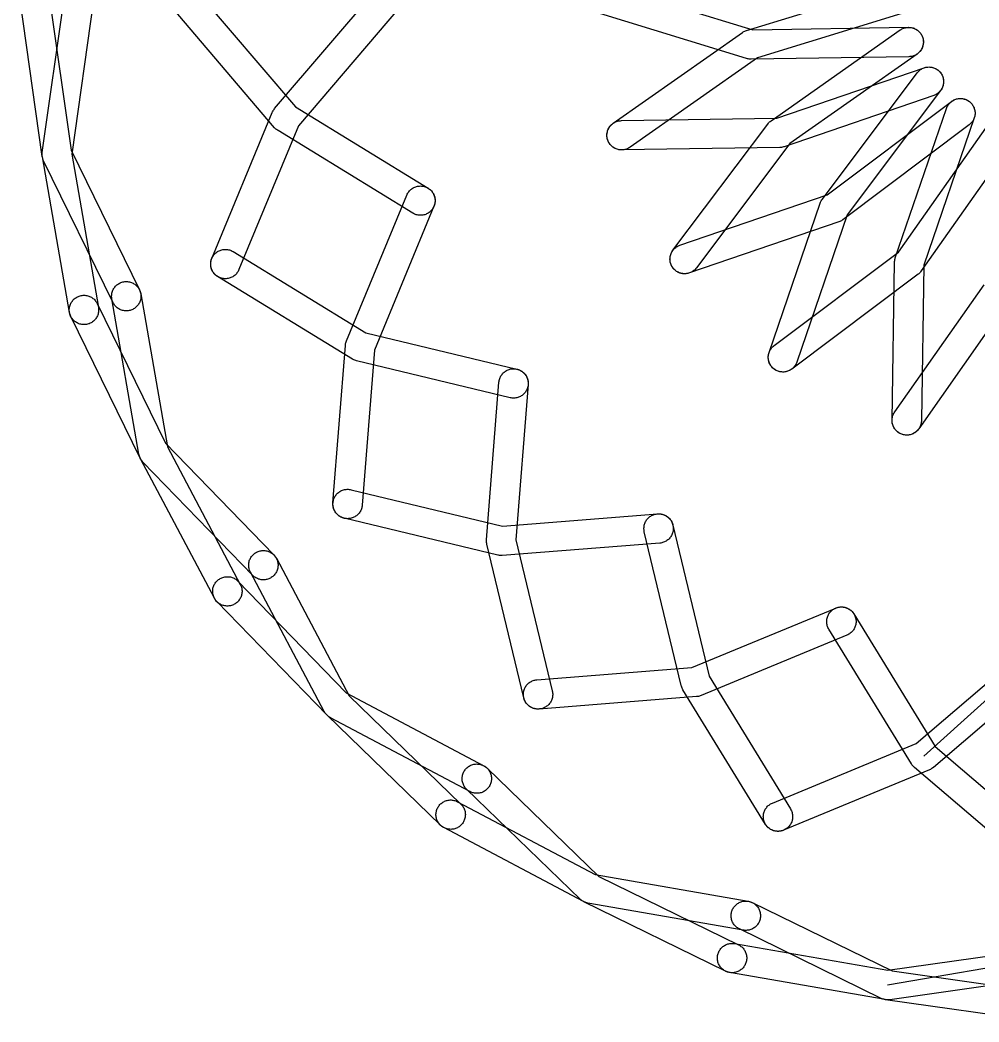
# Model space of a CAD drawing. Header units: millimetres. Extents: x -349 to 349, y -870 to 349.
# Drawn here: x -348.8 to -22.2, y -348.8 to -7.5 of the extents above; entities that cross this region are included whole.
import ezdxf

# ---------------------------------------------------------------- set-up
doc = ezdxf.new("R2010")
doc.units = ezdxf.units.MM
for name, color, linetype in [('CABLE_EXPANSION_50', 3, 'Continuous'), ('CABLE_EXPANSION_90', 3, 'Continuous'), ('RING_10', 1, 'Continuous'), ('RING_50', 2, 'Continuous'), ('RING_90', 3, 'Continuous')]:
    doc.layers.add(name, color=color, linetype=linetype)

msp = doc.modelspace()

# ---------------------------------------------------------------- linework, layer by layer
at = {"layer": 'CABLE_EXPANSION_50'}
msp.add_lwpolyline([(-1.01, -222.24), (-40.91, -258.29)], dxfattribs=at)
at = {"layer": 'CABLE_EXPANSION_90'}
msp.add_lwpolyline([(-0.25, -327.23), (-53.26, -336.29)], dxfattribs=at)
at = {"layer": 'RING_10'}
for points in [[(-149.83, 4.78), (-99.17, -10.81), (-46.16, -9.97), (-45.84, -9.98), (-45.51, -10.01), (-45.19, -10.06), (-44.87, -10.12), (-44.55, -10.22), (-44.25, -10.33), (-43.95, -10.46), (-43.65, -10.61), (-43.37, -10.77), (-43.11, -10.96), (-42.85, -11.16), (-42.61, -11.38), (-42.38, -11.62), (-42.17, -11.87), (-41.97, -12.13), (-41.8, -12.41), (-41.64, -12.69), (-41.5, -12.99), (-41.38, -13.29), (-41.28, -13.6), (-41.2, -13.92), (-41.14, -14.24), (-41.1, -14.57), (-41.09, -14.9), (-41.09, -15.22), (-41.12, -15.55), (-41.17, -15.87), (-41.24, -16.19), (-41.33, -16.51), (-41.44, -16.81), (-41.57, -17.12), (-41.72, -17.41), (-41.89, -17.69), (-42.07, -17.96), (-42.28, -18.21), (-42.5, -18.45), (-42.73, -18.68), (-42.98, -18.89), (-43.24, -19.09), (-43.52, -19.26), (-43.8, -19.42), (-44.1, -19.56), (-44.4, -19.68), (-44.72, -19.78), (-45.03, -19.86), (-45.36, -19.92), (-45.68, -19.96), (-46.01, -19.97), (-99.8, -20.82), (-99.8, -20.82), (-100.12, -20.81), (-100.43, -20.79), (-100.74, -20.74), (-101.05, -20.68), (-101.35, -20.6), (-152.77, -4.78)], [(-46.99, -4.78), (-97.65, -20.37), (-141.02, -50.85), (-141.29, -51.02), (-141.58, -51.19), (-141.87, -51.33), (-142.18, -51.45), (-142.49, -51.55), (-142.81, -51.63), (-143.13, -51.7), (-143.45, -51.73), (-143.78, -51.75), (-144.11, -51.75), (-144.43, -51.73), (-144.76, -51.68), (-145.08, -51.61), (-145.39, -51.53), (-145.7, -51.42), (-146, -51.29), (-146.29, -51.14), (-146.58, -50.98), (-146.85, -50.79), (-147.1, -50.59), (-147.35, -50.37), (-147.58, -50.14), (-147.79, -49.89), (-147.99, -49.63), (-148.17, -49.36), (-148.33, -49.07), (-148.47, -48.78), (-148.59, -48.47), (-148.69, -48.16), (-148.78, -47.85), (-148.84, -47.52), (-148.88, -47.2), (-148.89, -46.87), (-148.89, -46.55), (-148.87, -46.22), (-148.82, -45.9), (-148.75, -45.57), (-148.67, -45.26), (-148.56, -44.95), (-148.43, -44.65), (-148.28, -44.36), (-148.12, -44.08), (-147.93, -43.81), (-147.73, -43.55), (-147.51, -43.3), (-147.28, -43.07), (-147.03, -42.86), (-146.77, -42.66), (-102.75, -11.73), (-102.75, -11.73), (-102.49, -11.56), (-102.22, -11.4), (-101.94, -11.26), (-101.65, -11.14), (-101.35, -11.04), (-49.93, 4.78)], [(-10.88, -48.96), (-41.82, -92.98), (-41.82, -92.98), (-42.01, -93.23), (-42.21, -93.47), (-42.43, -93.69), (-42.66, -93.9), (-42.91, -94.1), (-85.93, -126.4), (-86.2, -126.59), (-86.48, -126.76), (-86.77, -126.91), (-87.07, -127.04), (-87.38, -127.16), (-87.69, -127.25), (-88.01, -127.32), (-88.33, -127.37), (-88.66, -127.4), (-88.98, -127.4), (-89.31, -127.39), (-89.64, -127.36), (-89.96, -127.3), (-90.28, -127.22), (-90.59, -127.12), (-90.89, -127), (-91.19, -126.87), (-91.48, -126.71), (-91.75, -126.53), (-92.02, -126.34), (-92.27, -126.13), (-92.5, -125.9), (-92.73, -125.66), (-92.93, -125.41), (-93.12, -125.14), (-93.29, -124.86), (-93.44, -124.57), (-93.57, -124.27), (-93.68, -123.96), (-93.78, -123.65), (-93.85, -123.33), (-93.9, -123.01), (-93.93, -122.68), (-93.93, -122.35), (-93.92, -122.03), (-93.88, -121.7), (-93.83, -121.38), (-93.75, -121.06), (-93.65, -120.75), (-93.53, -120.44), (-93.39, -120.15), (-93.24, -119.86), (-93.06, -119.58), (-92.87, -119.32), (-92.66, -119.07), (-92.43, -118.83), (-92.19, -118.61), (-91.93, -118.41), (-49.54, -86.58), (-19.07, -43.21)], [(-11.73, -102.75), (-42.66, -146.77), (-42.86, -147.03), (-43.07, -147.28), (-43.3, -147.51), (-43.55, -147.73), (-43.81, -147.93), (-44.08, -148.12), (-44.36, -148.28), (-44.65, -148.43), (-44.95, -148.56), (-45.26, -148.67), (-45.57, -148.75), (-45.9, -148.82), (-46.22, -148.87), (-46.55, -148.89), (-46.87, -148.89), (-47.2, -148.88), (-47.52, -148.84), (-47.85, -148.78), (-48.16, -148.69), (-48.47, -148.59), (-48.78, -148.47), (-49.07, -148.33), (-49.36, -148.17), (-49.63, -147.99), (-49.89, -147.79), (-50.14, -147.58), (-50.37, -147.35), (-50.59, -147.1), (-50.79, -146.85), (-50.98, -146.58), (-51.14, -146.29), (-51.29, -146), (-51.42, -145.7), (-51.53, -145.39), (-51.61, -145.08), (-51.68, -144.76), (-51.73, -144.43), (-51.75, -144.11), (-51.75, -143.78), (-51.73, -143.45), (-51.7, -143.13), (-51.63, -142.81), (-51.55, -142.49), (-51.45, -142.18), (-51.33, -141.87), (-51.19, -141.58), (-51.02, -141.29), (-50.85, -141.02), (-20.37, -97.65)]]:
    msp.add_lwpolyline(points, dxfattribs=at)
for points in [[(-94.1, -42.91), (-93.9, -42.66), (-93.69, -42.43), (-93.47, -42.21), (-93.23, -42.01), (-92.98, -41.82), (-48.96, -10.88), (-48.69, -10.7), (-48.4, -10.54), (-48.11, -10.4), (-47.8, -10.28), (-47.49, -10.18), (-47.18, -10.09), (-46.86, -10.03), (-46.53, -9.99), (-46.2, -9.98), (-45.88, -9.98), (-45.55, -10), (-45.23, -10.05), (-44.91, -10.12), (-44.59, -10.2), (-44.28, -10.31), (-43.98, -10.44), (-43.69, -10.59), (-43.41, -10.75), (-43.14, -10.94), (-42.88, -11.14), (-42.63, -11.36), (-42.41, -11.59), (-42.19, -11.84), (-42, -12.1), (-41.82, -12.37), (-41.66, -12.66), (-41.51, -12.95), (-41.39, -13.26), (-41.29, -13.57), (-41.21, -13.88), (-41.15, -14.21), (-41.11, -14.53), (-41.09, -14.86), (-41.09, -15.18), (-41.11, -15.51), (-41.16, -15.83), (-41.23, -16.15), (-41.32, -16.47), (-41.42, -16.78), (-41.55, -17.08), (-41.7, -17.37), (-41.86, -17.65), (-42.05, -17.92), (-42.25, -18.18), (-42.47, -18.43), (-42.7, -18.65), (-42.95, -18.87), (-43.21, -19.07), (-86.58, -49.54), (-118.41, -91.93), (-118.61, -92.19), (-118.83, -92.43), (-119.07, -92.66), (-119.32, -92.87), (-119.58, -93.06), (-119.86, -93.24), (-120.15, -93.39), (-120.44, -93.53), (-120.75, -93.65), (-121.06, -93.75), (-121.38, -93.83), (-121.7, -93.88), (-122.03, -93.92), (-122.35, -93.93), (-122.68, -93.93), (-123.01, -93.9), (-123.33, -93.85), (-123.65, -93.78), (-123.96, -93.68), (-124.27, -93.57), (-124.57, -93.44), (-124.86, -93.29), (-125.14, -93.12), (-125.41, -92.93), (-125.66, -92.73), (-125.9, -92.5), (-126.13, -92.27), (-126.34, -92.02), (-126.53, -91.75), (-126.71, -91.48), (-126.87, -91.19), (-127, -90.89), (-127.12, -90.59), (-127.22, -90.28), (-127.3, -89.96), (-127.36, -89.64), (-127.39, -89.31), (-127.4, -88.98), (-127.4, -88.66), (-127.37, -88.33), (-127.32, -88.01), (-127.25, -87.69), (-127.16, -87.38), (-127.04, -87.07), (-126.91, -86.77), (-126.76, -86.48), (-126.59, -86.2), (-126.4, -85.93), (-94.1, -42.91)], [(-88.48, -50.64), (-88.78, -50.73), (-89.09, -50.81), (-89.4, -50.86), (-89.71, -50.89), (-90.02, -50.91), (-143.82, -51.75), (-144.14, -51.75), (-144.47, -51.72), (-144.79, -51.67), (-145.11, -51.6), (-145.43, -51.51), (-145.74, -51.4), (-146.04, -51.27), (-146.33, -51.12), (-146.61, -50.96), (-146.88, -50.77), (-147.13, -50.57), (-147.38, -50.35), (-147.6, -50.11), (-147.81, -49.86), (-148.01, -49.6), (-148.19, -49.32), (-148.35, -49.04), (-148.48, -48.74), (-148.6, -48.44), (-148.7, -48.12), (-148.78, -47.81), (-148.84, -47.49), (-148.88, -47.16), (-148.9, -46.83), (-148.89, -46.51), (-148.86, -46.18), (-148.81, -45.86), (-148.75, -45.54), (-148.66, -45.22), (-148.54, -44.91), (-148.41, -44.61), (-148.26, -44.32), (-148.1, -44.04), (-147.91, -43.77), (-147.71, -43.52), (-147.49, -43.28), (-147.25, -43.05), (-147, -42.84), (-146.74, -42.64), (-146.46, -42.46), (-146.18, -42.31), (-145.88, -42.17), (-145.58, -42.05), (-145.27, -41.95), (-144.95, -41.87), (-144.63, -41.81), (-144.3, -41.77), (-143.97, -41.76), (-90.97, -40.92), (-40.82, -23.75), (-40.51, -23.66), (-40.19, -23.58), (-39.87, -23.53), (-39.54, -23.49), (-39.22, -23.48), (-38.89, -23.49), (-38.56, -23.52), (-38.24, -23.58), (-37.92, -23.65), (-37.61, -23.74), (-37.3, -23.86), (-37, -23.99), (-36.71, -24.15), (-36.44, -24.32), (-36.17, -24.51), (-35.92, -24.72), (-35.68, -24.94), (-35.45, -25.18), (-35.24, -25.43), (-35.05, -25.69), (-34.88, -25.97), (-34.72, -26.26), (-34.59, -26.56), (-34.47, -26.86), (-34.38, -27.18), (-34.3, -27.49), (-34.25, -27.82), (-34.21, -28.14), (-34.2, -28.47), (-34.21, -28.8), (-34.24, -29.12), (-34.3, -29.45), (-34.37, -29.76), (-34.46, -30.08), (-34.58, -30.38), (-34.71, -30.68), (-34.87, -30.97), (-35.04, -31.25), (-35.23, -31.52), (-35.44, -31.77), (-35.66, -32.01), (-35.9, -32.23), (-36.15, -32.44), (-36.41, -32.63), (-36.69, -32.81), (-36.98, -32.96), (-37.28, -33.1), (-37.58, -33.21), (-88.48, -50.64)], [(-76.24, -69.89), (-76.13, -69.59), (-76, -69.31), (-75.85, -69.03), (-75.68, -68.76), (-75.5, -68.5), (-43.2, -25.48), (-43, -25.23), (-42.78, -24.98), (-42.54, -24.76), (-42.29, -24.55), (-42.02, -24.35), (-41.75, -24.18), (-41.46, -24.02), (-41.16, -23.88), (-40.86, -23.77), (-40.55, -23.67), (-40.23, -23.59), (-39.91, -23.53), (-39.58, -23.5), (-39.26, -23.48), (-38.93, -23.49), (-38.6, -23.52), (-38.28, -23.57), (-37.96, -23.64), (-37.65, -23.73), (-37.34, -23.84), (-37.04, -23.98), (-36.75, -24.13), (-36.47, -24.3), (-36.2, -24.48), (-35.95, -24.69), (-35.7, -24.91), (-35.48, -25.15), (-35.27, -25.4), (-35.08, -25.66), (-34.9, -25.94), (-34.74, -26.22), (-34.6, -26.52), (-34.49, -26.83), (-34.39, -27.14), (-34.31, -27.46), (-34.25, -27.78), (-34.22, -28.1), (-34.2, -28.43), (-34.21, -28.76), (-34.24, -29.08), (-34.29, -29.41), (-34.36, -29.73), (-34.45, -30.04), (-34.56, -30.35), (-34.7, -30.65), (-34.85, -30.94), (-35.02, -31.22), (-35.2, -31.48), (-67.03, -73.87), (-84.2, -124.02), (-84.32, -124.33), (-84.45, -124.63), (-84.61, -124.92), (-84.78, -125.19), (-84.97, -125.46), (-85.18, -125.71), (-85.41, -125.95), (-85.65, -126.17), (-85.9, -126.38), (-86.17, -126.57), (-86.44, -126.74), (-86.73, -126.9), (-87.03, -127.03), (-87.34, -127.14), (-87.65, -127.24), (-87.97, -127.31), (-88.29, -127.36), (-88.62, -127.4), (-88.95, -127.41), (-89.27, -127.39), (-89.6, -127.36), (-89.92, -127.31), (-90.24, -127.23), (-90.55, -127.14), (-90.86, -127.02), (-91.16, -126.88), (-91.44, -126.73), (-91.72, -126.56), (-91.99, -126.36), (-92.24, -126.16), (-92.48, -125.93), (-92.7, -125.69), (-92.91, -125.44), (-93.1, -125.17), (-93.27, -124.89), (-93.42, -124.6), (-93.56, -124.31), (-93.67, -124), (-93.77, -123.69), (-93.84, -123.37), (-93.89, -123.04), (-93.92, -122.72), (-93.93, -122.39), (-93.92, -122.07), (-93.89, -121.74), (-93.83, -121.42), (-93.76, -121.1), (-93.66, -120.79), (-76.24, -69.89)], [(-68.5, -75.5), (-68.76, -75.68), (-69.03, -75.85), (-69.31, -76), (-69.59, -76.13), (-69.89, -76.24), (-120.79, -93.66), (-121.1, -93.76), (-121.42, -93.83), (-121.74, -93.89), (-122.07, -93.92), (-122.39, -93.93), (-122.72, -93.92), (-123.04, -93.89), (-123.37, -93.84), (-123.69, -93.77), (-124, -93.67), (-124.31, -93.56), (-124.6, -93.42), (-124.89, -93.27), (-125.17, -93.1), (-125.44, -92.91), (-125.69, -92.7), (-125.93, -92.48), (-126.16, -92.24), (-126.36, -91.99), (-126.56, -91.72), (-126.73, -91.44), (-126.88, -91.16), (-127.02, -90.86), (-127.14, -90.55), (-127.23, -90.24), (-127.31, -89.92), (-127.36, -89.6), (-127.39, -89.27), (-127.41, -88.95), (-127.4, -88.62), (-127.36, -88.29), (-127.31, -87.97), (-127.24, -87.65), (-127.14, -87.34), (-127.03, -87.03), (-126.9, -86.73), (-126.74, -86.44), (-126.57, -86.17), (-126.38, -85.9), (-126.17, -85.65), (-125.95, -85.41), (-125.71, -85.18), (-125.46, -84.97), (-125.19, -84.78), (-124.92, -84.61), (-124.63, -84.45), (-124.33, -84.32), (-124.02, -84.2), (-73.87, -67.03), (-31.48, -35.2), (-31.22, -35.02), (-30.94, -34.85), (-30.65, -34.7), (-30.35, -34.56), (-30.04, -34.45), (-29.73, -34.36), (-29.41, -34.29), (-29.08, -34.24), (-28.76, -34.21), (-28.43, -34.2), (-28.1, -34.22), (-27.78, -34.25), (-27.46, -34.31), (-27.14, -34.39), (-26.83, -34.49), (-26.52, -34.6), (-26.22, -34.74), (-25.94, -34.9), (-25.66, -35.08), (-25.4, -35.27), (-25.15, -35.48), (-24.91, -35.7), (-24.69, -35.95), (-24.48, -36.2), (-24.3, -36.47), (-24.13, -36.75), (-23.98, -37.04), (-23.84, -37.34), (-23.73, -37.65), (-23.64, -37.96), (-23.57, -38.28), (-23.52, -38.6), (-23.49, -38.93), (-23.48, -39.26), (-23.5, -39.58), (-23.53, -39.91), (-23.59, -40.23), (-23.67, -40.55), (-23.77, -40.86), (-23.88, -41.16), (-24.02, -41.46), (-24.18, -41.75), (-24.35, -42.02), (-24.55, -42.29), (-24.76, -42.54), (-24.98, -42.78), (-25.23, -43), (-25.48, -43.2), (-68.5, -75.5)], [(-50.91, -90.02), (-50.89, -89.71), (-50.86, -89.4), (-50.81, -89.09), (-50.73, -88.78), (-50.64, -88.48), (-33.21, -37.58), (-33.1, -37.28), (-32.96, -36.98), (-32.81, -36.69), (-32.63, -36.41), (-32.44, -36.15), (-32.23, -35.9), (-32.01, -35.66), (-31.77, -35.44), (-31.52, -35.23), (-31.25, -35.04), (-30.97, -34.87), (-30.68, -34.71), (-30.38, -34.58), (-30.08, -34.46), (-29.76, -34.37), (-29.45, -34.3), (-29.12, -34.24), (-28.8, -34.21), (-28.47, -34.2), (-28.14, -34.21), (-27.82, -34.25), (-27.49, -34.3), (-27.18, -34.38), (-26.86, -34.47), (-26.56, -34.59), (-26.26, -34.72), (-25.97, -34.88), (-25.69, -35.05), (-25.43, -35.24), (-25.18, -35.45), (-24.94, -35.68), (-24.72, -35.92), (-24.51, -36.17), (-24.32, -36.44), (-24.15, -36.71), (-23.99, -37), (-23.86, -37.3), (-23.74, -37.61), (-23.65, -37.92), (-23.58, -38.24), (-23.52, -38.56), (-23.49, -38.89), (-23.48, -39.22), (-23.49, -39.54), (-23.53, -39.87), (-23.58, -40.19), (-23.66, -40.51), (-23.75, -40.82), (-40.92, -90.97), (-41.76, -143.97), (-41.77, -144.3), (-41.81, -144.63), (-41.87, -144.95), (-41.95, -145.27), (-42.05, -145.58), (-42.17, -145.88), (-42.31, -146.18), (-42.46, -146.46), (-42.64, -146.74), (-42.84, -147), (-43.05, -147.25), (-43.28, -147.49), (-43.52, -147.71), (-43.77, -147.91), (-44.04, -148.1), (-44.32, -148.26), (-44.61, -148.41), (-44.91, -148.54), (-45.22, -148.66), (-45.54, -148.75), (-45.86, -148.81), (-46.18, -148.86), (-46.51, -148.89), (-46.83, -148.9), (-47.16, -148.88), (-47.49, -148.84), (-47.81, -148.78), (-48.12, -148.7), (-48.44, -148.6), (-48.74, -148.48), (-49.04, -148.35), (-49.32, -148.19), (-49.6, -148.01), (-49.86, -147.81), (-50.11, -147.6), (-50.35, -147.38), (-50.57, -147.13), (-50.77, -146.88), (-50.96, -146.61), (-51.12, -146.33), (-51.27, -146.04), (-51.4, -145.74), (-51.51, -145.43), (-51.6, -145.11), (-51.67, -144.79), (-51.72, -144.47), (-51.75, -144.14), (-51.75, -143.82), (-50.91, -90.02)]]:
    msp.add_lwpolyline(points, close=True, dxfattribs=at)
at = {"layer": 'RING_50'}
for points in [[(-289.43, 3.25), (-255.01, -37.06), (-209.81, -64.76), (-209.54, -64.94), (-209.28, -65.13), (-209.03, -65.35), (-208.8, -65.58), (-208.58, -65.82), (-208.38, -66.08), (-208.19, -66.35), (-208.03, -66.63), (-207.88, -66.93), (-207.75, -67.23), (-207.65, -67.54), (-207.56, -67.85), (-207.49, -68.17), (-207.45, -68.5), (-207.43, -68.82), (-207.42, -69.15), (-207.44, -69.48), (-207.48, -69.8), (-207.55, -70.12), (-207.63, -70.44), (-207.73, -70.75), (-207.85, -71.05), (-208, -71.35), (-208.16, -71.63), (-208.34, -71.91), (-208.54, -72.17), (-208.75, -72.41), (-208.98, -72.65), (-209.23, -72.86), (-209.48, -73.07), (-209.75, -73.25), (-210.04, -73.41), (-210.33, -73.56), (-210.63, -73.69), (-210.94, -73.8), (-211.26, -73.88), (-211.58, -73.95), (-211.9, -73.99), (-212.23, -74.02), (-212.55, -74.02), (-212.88, -74), (-213.2, -73.96), (-213.53, -73.9), (-213.84, -73.81), (-214.15, -73.71), (-214.46, -73.59), (-214.75, -73.45), (-215.04, -73.28), (-260.91, -45.17), (-260.91, -45.17), (-261.17, -45), (-261.42, -44.81), (-261.66, -44.61), (-261.89, -44.39), (-262.1, -44.16), (-297.04, -3.25)], [(-219.55, -3.25), (-253.98, -43.55), (-274.26, -92.53), (-274.4, -92.83), (-274.55, -93.11), (-274.73, -93.39), (-274.92, -93.66), (-275.12, -93.91), (-275.35, -94.15), (-275.59, -94.37), (-275.84, -94.58), (-276.11, -94.77), (-276.38, -94.94), (-276.67, -95.1), (-276.97, -95.23), (-277.28, -95.35), (-277.59, -95.44), (-277.91, -95.52), (-278.23, -95.57), (-278.56, -95.6), (-278.88, -95.61), (-279.21, -95.6), (-279.54, -95.57), (-279.86, -95.52), (-280.18, -95.44), (-280.49, -95.35), (-280.8, -95.23), (-281.09, -95.1), (-281.38, -94.94), (-281.66, -94.77), (-281.93, -94.58), (-282.18, -94.37), (-282.42, -94.15), (-282.64, -93.91), (-282.85, -93.66), (-283.04, -93.39), (-283.21, -93.11), (-283.37, -92.83), (-283.5, -92.53), (-283.62, -92.22), (-283.71, -91.91), (-283.79, -91.59), (-283.84, -91.27), (-283.87, -90.94), (-283.88, -90.61), (-283.87, -90.29), (-283.84, -89.96), (-283.79, -89.64), (-283.71, -89.32), (-283.62, -89.01), (-283.5, -88.7), (-262.91, -39), (-262.91, -39), (-262.78, -38.71), (-262.64, -38.43), (-262.47, -38.16), (-262.29, -37.91), (-262.1, -37.66), (-227.16, 3.25)], [(-3.25, -297.04), (-44.16, -262.1), (-44.16, -262.1), (-44.39, -261.89), (-44.61, -261.66), (-44.81, -261.42), (-45, -261.17), (-45.17, -260.91), (-73.28, -215.04), (-73.45, -214.75), (-73.59, -214.46), (-73.71, -214.15), (-73.81, -213.84), (-73.9, -213.53), (-73.96, -213.2), (-74, -212.88), (-74.02, -212.55), (-74.02, -212.23), (-73.99, -211.9), (-73.95, -211.58), (-73.88, -211.26), (-73.8, -210.94), (-73.69, -210.63), (-73.56, -210.33), (-73.41, -210.04), (-73.25, -209.75), (-73.07, -209.48), (-72.86, -209.23), (-72.65, -208.98), (-72.41, -208.75), (-72.17, -208.54), (-71.91, -208.34), (-71.63, -208.16), (-71.35, -208), (-71.05, -207.85), (-70.75, -207.73), (-70.44, -207.63), (-70.12, -207.55), (-69.8, -207.48), (-69.48, -207.44), (-69.15, -207.42), (-68.82, -207.43), (-68.5, -207.45), (-68.17, -207.49), (-67.85, -207.56), (-67.54, -207.65), (-67.23, -207.75), (-66.93, -207.88), (-66.63, -208.03), (-66.35, -208.19), (-66.08, -208.38), (-65.82, -208.58), (-65.58, -208.8), (-65.35, -209.03), (-65.13, -209.28), (-64.94, -209.54), (-64.76, -209.81), (-37.06, -255.01), (3.25, -289.43)], [(3.25, -227.16), (-37.66, -262.1), (-37.66, -262.1), (-37.91, -262.29), (-38.16, -262.47), (-38.43, -262.64), (-38.71, -262.78), (-39, -262.91), (-88.7, -283.5), (-89.01, -283.62), (-89.32, -283.71), (-89.64, -283.79), (-89.96, -283.84), (-90.29, -283.87), (-90.61, -283.88), (-90.94, -283.87), (-91.27, -283.84), (-91.59, -283.79), (-91.91, -283.71), (-92.22, -283.62), (-92.53, -283.5), (-92.83, -283.37), (-93.11, -283.21), (-93.39, -283.04), (-93.66, -282.85), (-93.91, -282.64), (-94.15, -282.42), (-94.37, -282.18), (-94.58, -281.93), (-94.77, -281.66), (-94.94, -281.38), (-95.1, -281.09), (-95.23, -280.8), (-95.35, -280.49), (-95.44, -280.18), (-95.52, -279.86), (-95.57, -279.54), (-95.6, -279.21), (-95.61, -278.88), (-95.6, -278.56), (-95.57, -278.23), (-95.52, -277.91), (-95.44, -277.59), (-95.35, -277.28), (-95.23, -276.97), (-95.1, -276.67), (-94.94, -276.38), (-94.77, -276.11), (-94.58, -275.84), (-94.37, -275.59), (-94.15, -275.35), (-93.91, -275.12), (-93.66, -274.92), (-93.39, -274.73), (-93.11, -274.55), (-92.83, -274.4), (-92.53, -274.26), (-43.55, -253.98), (-3.25, -219.55)]]:
    msp.add_lwpolyline(points, dxfattribs=at)
for points in [[(-238, -118.33), (-237.96, -118.02), (-237.91, -117.71), (-237.83, -117.41), (-237.74, -117.11), (-237.63, -116.81), (-217.04, -67.11), (-216.91, -66.81), (-216.75, -66.52), (-216.58, -66.24), (-216.39, -65.98), (-216.18, -65.72), (-215.96, -65.48), (-215.72, -65.26), (-215.47, -65.05), (-215.2, -64.86), (-214.92, -64.69), (-214.63, -64.54), (-214.34, -64.4), (-214.03, -64.29), (-213.72, -64.19), (-213.4, -64.12), (-213.08, -64.06), (-212.75, -64.03), (-212.42, -64.02), (-212.1, -64.03), (-211.77, -64.06), (-211.45, -64.12), (-211.13, -64.19), (-210.82, -64.29), (-210.51, -64.4), (-210.21, -64.54), (-209.92, -64.69), (-209.64, -64.86), (-209.38, -65.05), (-209.13, -65.26), (-208.89, -65.48), (-208.66, -65.72), (-208.46, -65.98), (-208.27, -66.24), (-208.09, -66.52), (-207.94, -66.81), (-207.8, -67.11), (-207.69, -67.41), (-207.59, -67.73), (-207.52, -68.04), (-207.47, -68.37), (-207.43, -68.69), (-207.42, -69.02), (-207.43, -69.35), (-207.47, -69.67), (-207.52, -70), (-207.59, -70.31), (-207.69, -70.63), (-207.8, -70.93), (-228.09, -119.91), (-232.25, -172.75), (-232.28, -173.08), (-232.34, -173.4), (-232.42, -173.72), (-232.52, -174.03), (-232.64, -174.33), (-232.78, -174.63), (-232.93, -174.92), (-233.11, -175.19), (-233.31, -175.45), (-233.52, -175.7), (-233.74, -175.94), (-233.98, -176.16), (-234.24, -176.37), (-234.51, -176.55), (-234.79, -176.72), (-235.08, -176.87), (-235.38, -177), (-235.69, -177.11), (-236, -177.21), (-236.32, -177.28), (-236.64, -177.32), (-236.97, -177.35), (-237.3, -177.36), (-237.62, -177.34), (-237.95, -177.31), (-238.27, -177.25), (-238.59, -177.17), (-238.9, -177.07), (-239.21, -176.95), (-239.5, -176.81), (-239.79, -176.66), (-240.06, -176.48), (-240.33, -176.29), (-240.58, -176.07), (-240.81, -175.85), (-241.03, -175.61), (-241.24, -175.35), (-241.43, -175.08), (-241.59, -174.8), (-241.74, -174.51), (-241.88, -174.21), (-241.99, -173.9), (-242.08, -173.59), (-242.15, -173.27), (-242.2, -172.95), (-242.23, -172.62), (-242.23, -172.29), (-242.22, -171.97), (-238, -118.33)], [(-234.18, -123.59), (-234.48, -123.5), (-234.78, -123.4), (-235.07, -123.28), (-235.35, -123.14), (-235.62, -122.99), (-281.5, -94.88), (-281.77, -94.7), (-282.03, -94.5), (-282.28, -94.29), (-282.51, -94.06), (-282.73, -93.81), (-282.93, -93.55), (-283.11, -93.28), (-283.28, -93), (-283.42, -92.71), (-283.55, -92.41), (-283.66, -92.1), (-283.74, -91.78), (-283.81, -91.46), (-283.86, -91.14), (-283.88, -90.81), (-283.88, -90.48), (-283.86, -90.16), (-283.82, -89.83), (-283.76, -89.51), (-283.68, -89.19), (-283.57, -88.88), (-283.45, -88.58), (-283.31, -88.29), (-283.15, -88), (-282.97, -87.73), (-282.77, -87.47), (-282.55, -87.22), (-282.32, -86.99), (-282.08, -86.77), (-281.82, -86.57), (-281.55, -86.39), (-281.27, -86.22), (-280.98, -86.07), (-280.67, -85.95), (-280.37, -85.84), (-280.05, -85.75), (-279.73, -85.69), (-279.41, -85.64), (-279.08, -85.62), (-278.75, -85.62), (-278.43, -85.64), (-278.1, -85.68), (-277.78, -85.74), (-277.46, -85.82), (-277.15, -85.92), (-276.85, -86.05), (-276.55, -86.19), (-276.27, -86.35), (-231.07, -114.05), (-179.53, -126.42), (-179.21, -126.51), (-178.91, -126.62), (-178.6, -126.74), (-178.31, -126.89), (-178.03, -127.06), (-177.76, -127.24), (-177.5, -127.44), (-177.26, -127.66), (-177.03, -127.89), (-176.81, -128.14), (-176.61, -128.4), (-176.43, -128.67), (-176.27, -128.96), (-176.13, -129.25), (-176.01, -129.55), (-175.9, -129.86), (-175.82, -130.18), (-175.76, -130.5), (-175.72, -130.83), (-175.7, -131.15), (-175.7, -131.48), (-175.72, -131.81), (-175.77, -132.13), (-175.84, -132.45), (-175.92, -132.77), (-176.03, -133.08), (-176.16, -133.38), (-176.3, -133.67), (-176.47, -133.95), (-176.65, -134.22), (-176.85, -134.48), (-177.07, -134.73), (-177.3, -134.96), (-177.55, -135.17), (-177.81, -135.37), (-178.08, -135.55), (-178.37, -135.71), (-178.66, -135.85), (-178.97, -135.98), (-179.28, -136.08), (-179.59, -136.16), (-179.92, -136.22), (-180.24, -136.26), (-180.57, -136.28), (-180.89, -136.28), (-181.22, -136.26), (-181.54, -136.21), (-181.86, -136.15), (-234.18, -123.59)], [(-189.78, -186.09), (-189.84, -185.78), (-189.89, -185.47), (-189.91, -185.15), (-189.92, -184.84), (-189.9, -184.53), (-185.68, -130.89), (-185.65, -130.57), (-185.59, -130.24), (-185.51, -129.93), (-185.41, -129.62), (-185.29, -129.31), (-185.15, -129.01), (-184.99, -128.73), (-184.82, -128.45), (-184.62, -128.19), (-184.41, -127.94), (-184.19, -127.7), (-183.94, -127.48), (-183.69, -127.28), (-183.42, -127.09), (-183.14, -126.92), (-182.85, -126.77), (-182.55, -126.64), (-182.24, -126.53), (-181.93, -126.44), (-181.61, -126.37), (-181.29, -126.32), (-180.96, -126.29), (-180.63, -126.28), (-180.31, -126.3), (-179.98, -126.34), (-179.66, -126.39), (-179.34, -126.47), (-179.03, -126.57), (-178.72, -126.69), (-178.43, -126.83), (-178.14, -126.99), (-177.87, -127.16), (-177.6, -127.36), (-177.35, -127.57), (-177.12, -127.8), (-176.9, -128.04), (-176.69, -128.29), (-176.5, -128.56), (-176.33, -128.84), (-176.18, -129.13), (-176.05, -129.43), (-175.94, -129.74), (-175.85, -130.05), (-175.78, -130.37), (-175.73, -130.7), (-175.7, -131.02), (-175.7, -131.35), (-175.71, -131.68), (-179.87, -184.52), (-167.5, -236.06), (-167.43, -236.39), (-167.39, -236.71), (-167.36, -237.04), (-167.36, -237.36), (-167.38, -237.69), (-167.42, -238.01), (-167.48, -238.34), (-167.57, -238.65), (-167.67, -238.96), (-167.79, -239.27), (-167.93, -239.56), (-168.1, -239.84), (-168.28, -240.12), (-168.47, -240.38), (-168.69, -240.63), (-168.92, -240.86), (-169.16, -241.08), (-169.42, -241.28), (-169.69, -241.46), (-169.97, -241.63), (-170.27, -241.77), (-170.57, -241.9), (-170.88, -242.01), (-171.19, -242.09), (-171.51, -242.16), (-171.84, -242.2), (-172.16, -242.23), (-172.49, -242.23), (-172.82, -242.21), (-173.14, -242.17), (-173.46, -242.11), (-173.78, -242.03), (-174.09, -241.92), (-174.39, -241.8), (-174.69, -241.66), (-174.97, -241.5), (-175.24, -241.32), (-175.51, -241.12), (-175.75, -240.9), (-175.99, -240.67), (-176.2, -240.43), (-176.4, -240.17), (-176.59, -239.9), (-176.75, -239.62), (-176.9, -239.33), (-177.03, -239.02), (-177.13, -238.71), (-177.22, -238.4), (-189.78, -186.09)], [(-184.53, -189.9), (-184.84, -189.92), (-185.15, -189.91), (-185.47, -189.89), (-185.78, -189.84), (-186.09, -189.78), (-238.4, -177.22), (-238.71, -177.13), (-239.02, -177.03), (-239.33, -176.9), (-239.62, -176.75), (-239.9, -176.59), (-240.17, -176.4), (-240.43, -176.2), (-240.67, -175.99), (-240.9, -175.75), (-241.12, -175.51), (-241.32, -175.24), (-241.5, -174.97), (-241.66, -174.69), (-241.8, -174.39), (-241.92, -174.09), (-242.03, -173.78), (-242.11, -173.46), (-242.17, -173.14), (-242.21, -172.82), (-242.23, -172.49), (-242.23, -172.16), (-242.2, -171.84), (-242.16, -171.51), (-242.09, -171.19), (-242.01, -170.88), (-241.9, -170.57), (-241.77, -170.27), (-241.63, -169.97), (-241.46, -169.69), (-241.28, -169.42), (-241.08, -169.16), (-240.86, -168.92), (-240.63, -168.69), (-240.38, -168.47), (-240.12, -168.28), (-239.84, -168.1), (-239.56, -167.93), (-239.27, -167.79), (-238.96, -167.67), (-238.65, -167.57), (-238.34, -167.48), (-238.01, -167.42), (-237.69, -167.38), (-237.36, -167.36), (-237.04, -167.36), (-236.71, -167.39), (-236.39, -167.43), (-236.06, -167.5), (-184.52, -179.87), (-131.68, -175.71), (-131.35, -175.7), (-131.02, -175.7), (-130.7, -175.73), (-130.37, -175.78), (-130.05, -175.85), (-129.74, -175.94), (-129.43, -176.05), (-129.13, -176.18), (-128.84, -176.33), (-128.56, -176.5), (-128.29, -176.69), (-128.04, -176.9), (-127.8, -177.12), (-127.57, -177.35), (-127.36, -177.6), (-127.16, -177.87), (-126.99, -178.14), (-126.83, -178.43), (-126.69, -178.72), (-126.57, -179.03), (-126.47, -179.34), (-126.39, -179.66), (-126.34, -179.98), (-126.3, -180.31), (-126.28, -180.63), (-126.29, -180.96), (-126.32, -181.29), (-126.37, -181.61), (-126.44, -181.93), (-126.53, -182.24), (-126.64, -182.55), (-126.77, -182.85), (-126.92, -183.14), (-127.09, -183.42), (-127.28, -183.69), (-127.48, -183.94), (-127.7, -184.19), (-127.94, -184.41), (-128.19, -184.62), (-128.45, -184.82), (-128.73, -184.99), (-129.01, -185.15), (-129.31, -185.29), (-129.62, -185.41), (-129.93, -185.51), (-130.24, -185.59), (-130.57, -185.65), (-130.89, -185.68), (-184.53, -189.9)], [(-122.99, -235.62), (-123.14, -235.35), (-123.28, -235.07), (-123.4, -234.78), (-123.5, -234.48), (-123.59, -234.18), (-136.15, -181.86), (-136.21, -181.54), (-136.26, -181.22), (-136.28, -180.89), (-136.28, -180.57), (-136.26, -180.24), (-136.22, -179.92), (-136.16, -179.59), (-136.08, -179.28), (-135.98, -178.97), (-135.85, -178.66), (-135.71, -178.37), (-135.55, -178.08), (-135.37, -177.81), (-135.17, -177.55), (-134.96, -177.3), (-134.73, -177.07), (-134.48, -176.85), (-134.22, -176.65), (-133.95, -176.47), (-133.67, -176.3), (-133.38, -176.16), (-133.08, -176.03), (-132.77, -175.92), (-132.45, -175.84), (-132.13, -175.77), (-131.81, -175.72), (-131.48, -175.7), (-131.15, -175.7), (-130.83, -175.72), (-130.5, -175.76), (-130.18, -175.82), (-129.86, -175.9), (-129.55, -176.01), (-129.25, -176.13), (-128.96, -176.27), (-128.67, -176.43), (-128.4, -176.61), (-128.14, -176.81), (-127.89, -177.03), (-127.66, -177.26), (-127.44, -177.5), (-127.24, -177.76), (-127.06, -178.03), (-126.89, -178.31), (-126.74, -178.6), (-126.62, -178.91), (-126.51, -179.21), (-126.42, -179.53), (-114.05, -231.07), (-86.35, -276.27), (-86.19, -276.55), (-86.05, -276.85), (-85.92, -277.15), (-85.82, -277.46), (-85.74, -277.78), (-85.68, -278.1), (-85.64, -278.43), (-85.62, -278.75), (-85.62, -279.08), (-85.64, -279.41), (-85.69, -279.73), (-85.75, -280.05), (-85.84, -280.37), (-85.95, -280.67), (-86.07, -280.98), (-86.22, -281.27), (-86.39, -281.55), (-86.57, -281.82), (-86.77, -282.08), (-86.99, -282.32), (-87.22, -282.55), (-87.47, -282.77), (-87.73, -282.97), (-88, -283.15), (-88.29, -283.31), (-88.58, -283.45), (-88.88, -283.57), (-89.19, -283.68), (-89.51, -283.76), (-89.83, -283.82), (-90.16, -283.86), (-90.48, -283.88), (-90.81, -283.88), (-91.14, -283.86), (-91.46, -283.81), (-91.78, -283.74), (-92.1, -283.66), (-92.41, -283.55), (-92.71, -283.42), (-93, -283.28), (-93.28, -283.11), (-93.55, -282.93), (-93.81, -282.73), (-94.06, -282.51), (-94.29, -282.28), (-94.5, -282.03), (-94.7, -281.77), (-94.88, -281.5), (-122.99, -235.62)], [(-116.81, -237.63), (-117.11, -237.74), (-117.41, -237.83), (-117.71, -237.91), (-118.02, -237.96), (-118.33, -238), (-171.97, -242.22), (-172.29, -242.23), (-172.62, -242.23), (-172.95, -242.2), (-173.27, -242.15), (-173.59, -242.08), (-173.9, -241.99), (-174.21, -241.88), (-174.51, -241.74), (-174.8, -241.59), (-175.08, -241.43), (-175.35, -241.24), (-175.61, -241.03), (-175.85, -240.81), (-176.07, -240.58), (-176.29, -240.33), (-176.48, -240.06), (-176.66, -239.79), (-176.81, -239.5), (-176.95, -239.21), (-177.07, -238.9), (-177.17, -238.59), (-177.25, -238.27), (-177.31, -237.95), (-177.34, -237.62), (-177.36, -237.3), (-177.35, -236.97), (-177.32, -236.64), (-177.28, -236.32), (-177.21, -236), (-177.11, -235.69), (-177, -235.38), (-176.87, -235.08), (-176.72, -234.79), (-176.55, -234.51), (-176.37, -234.24), (-176.16, -233.98), (-175.94, -233.74), (-175.7, -233.52), (-175.45, -233.31), (-175.19, -233.11), (-174.92, -232.93), (-174.63, -232.78), (-174.33, -232.64), (-174.03, -232.52), (-173.72, -232.42), (-173.4, -232.34), (-173.08, -232.28), (-172.75, -232.25), (-119.91, -228.09), (-70.93, -207.8), (-70.63, -207.69), (-70.31, -207.59), (-70, -207.52), (-69.67, -207.47), (-69.35, -207.43), (-69.02, -207.42), (-68.69, -207.43), (-68.37, -207.47), (-68.04, -207.52), (-67.73, -207.59), (-67.41, -207.69), (-67.11, -207.8), (-66.81, -207.94), (-66.52, -208.09), (-66.24, -208.27), (-65.98, -208.46), (-65.72, -208.66), (-65.48, -208.89), (-65.26, -209.13), (-65.05, -209.38), (-64.86, -209.64), (-64.69, -209.92), (-64.54, -210.21), (-64.4, -210.51), (-64.29, -210.82), (-64.19, -211.13), (-64.12, -211.45), (-64.06, -211.77), (-64.03, -212.1), (-64.02, -212.42), (-64.03, -212.75), (-64.06, -213.08), (-64.12, -213.4), (-64.19, -213.72), (-64.29, -214.03), (-64.4, -214.34), (-64.54, -214.63), (-64.69, -214.92), (-64.86, -215.2), (-65.05, -215.47), (-65.26, -215.72), (-65.48, -215.96), (-65.72, -216.18), (-65.98, -216.39), (-66.24, -216.58), (-66.52, -216.75), (-66.81, -216.91), (-67.11, -217.04), (-116.81, -237.63)]]:
    msp.add_lwpolyline(points, close=True, dxfattribs=at)
at = {"layer": 'RING_90'}
for points in [[(-338.92, 0.7), (-331.45, -51.77), (-308.13, -99.38), (-308, -99.68), (-307.88, -99.98), (-307.79, -100.3), (-307.72, -100.61), (-307.66, -100.94), (-307.63, -101.26), (-307.62, -101.59), (-307.63, -101.92), (-307.67, -102.24), (-307.72, -102.57), (-307.8, -102.88), (-307.89, -103.2), (-308.01, -103.5), (-308.14, -103.8), (-308.3, -104.09), (-308.47, -104.37), (-308.66, -104.63), (-308.87, -104.88), (-309.1, -105.12), (-309.34, -105.34), (-309.59, -105.55), (-309.86, -105.74), (-310.13, -105.91), (-310.42, -106.07), (-310.72, -106.2), (-311.03, -106.32), (-311.34, -106.41), (-311.66, -106.48), (-311.98, -106.54), (-312.31, -106.57), (-312.64, -106.58), (-312.96, -106.57), (-313.29, -106.53), (-313.61, -106.48), (-313.93, -106.4), (-314.24, -106.31), (-314.55, -106.19), (-314.85, -106.06), (-315.13, -105.9), (-315.41, -105.73), (-315.68, -105.54), (-315.93, -105.33), (-316.17, -105.1), (-316.39, -104.86), (-316.6, -104.61), (-316.79, -104.34), (-316.96, -104.07), (-317.11, -103.78), (-340.78, -55.46), (-340.78, -55.46), (-340.91, -55.18), (-341.02, -54.88), (-341.11, -54.58), (-341.19, -54.28), (-341.24, -53.97), (-348.82, -0.7)], [(-323.76, -0.7), (-331.23, -53.18), (-322.12, -105.4), (-322.07, -105.73), (-322.05, -106.05), (-322.04, -106.38), (-322.06, -106.71), (-322.1, -107.03), (-322.16, -107.35), (-322.24, -107.67), (-322.35, -107.98), (-322.47, -108.28), (-322.61, -108.58), (-322.77, -108.86), (-322.95, -109.14), (-323.15, -109.4), (-323.36, -109.65), (-323.59, -109.88), (-323.83, -110.1), (-324.09, -110.3), (-324.36, -110.48), (-324.64, -110.65), (-324.94, -110.8), (-325.24, -110.93), (-325.55, -111.03), (-325.86, -111.12), (-326.18, -111.19), (-326.51, -111.23), (-326.83, -111.26), (-327.16, -111.26), (-327.49, -111.24), (-327.81, -111.2), (-328.13, -111.14), (-328.45, -111.06), (-328.76, -110.96), (-329.06, -110.84), (-329.36, -110.69), (-329.64, -110.53), (-329.92, -110.35), (-330.18, -110.16), (-330.43, -109.94), (-330.66, -109.71), (-330.88, -109.47), (-331.08, -109.21), (-331.26, -108.94), (-331.43, -108.66), (-331.58, -108.37), (-331.7, -108.07), (-331.81, -107.76), (-331.9, -107.44), (-331.97, -107.12), (-341.22, -54.12), (-341.22, -54.12), (-341.26, -53.81), (-341.29, -53.5), (-341.29, -53.18), (-341.28, -52.87), (-341.24, -52.56), (-333.66, 0.7)], [(-0.7, -348.82), (-53.97, -341.24), (-53.97, -341.24), (-54.28, -341.19), (-54.58, -341.11), (-54.88, -341.02), (-55.18, -340.91), (-55.46, -340.78), (-103.78, -317.11), (-104.07, -316.96), (-104.34, -316.79), (-104.61, -316.6), (-104.86, -316.39), (-105.1, -316.17), (-105.33, -315.93), (-105.54, -315.68), (-105.73, -315.41), (-105.9, -315.13), (-106.06, -314.85), (-106.19, -314.55), (-106.31, -314.24), (-106.4, -313.93), (-106.48, -313.61), (-106.53, -313.29), (-106.57, -312.96), (-106.58, -312.64), (-106.57, -312.31), (-106.54, -311.98), (-106.48, -311.66), (-106.41, -311.34), (-106.32, -311.03), (-106.2, -310.72), (-106.07, -310.42), (-105.91, -310.13), (-105.74, -309.86), (-105.55, -309.59), (-105.34, -309.34), (-105.12, -309.1), (-104.88, -308.87), (-104.63, -308.66), (-104.37, -308.47), (-104.09, -308.3), (-103.8, -308.14), (-103.5, -308.01), (-103.2, -307.89), (-102.88, -307.8), (-102.57, -307.72), (-102.24, -307.67), (-101.92, -307.63), (-101.59, -307.62), (-101.26, -307.63), (-100.94, -307.66), (-100.61, -307.72), (-100.3, -307.79), (-99.98, -307.88), (-99.68, -308), (-99.38, -308.13), (-51.77, -331.45), (0.7, -338.92)], [(0.7, -333.66), (-52.56, -341.24), (-52.56, -341.24), (-52.87, -341.28), (-53.18, -341.29), (-53.5, -341.29), (-53.81, -341.26), (-54.12, -341.22), (-107.12, -331.97), (-107.44, -331.9), (-107.76, -331.81), (-108.07, -331.7), (-108.37, -331.58), (-108.66, -331.43), (-108.94, -331.26), (-109.21, -331.08), (-109.47, -330.88), (-109.71, -330.66), (-109.94, -330.43), (-110.16, -330.18), (-110.35, -329.92), (-110.53, -329.64), (-110.69, -329.36), (-110.84, -329.06), (-110.96, -328.76), (-111.06, -328.45), (-111.14, -328.13), (-111.2, -327.81), (-111.24, -327.49), (-111.26, -327.16), (-111.26, -326.83), (-111.23, -326.51), (-111.19, -326.18), (-111.12, -325.86), (-111.03, -325.55), (-110.93, -325.24), (-110.8, -324.94), (-110.65, -324.64), (-110.48, -324.36), (-110.3, -324.09), (-110.1, -323.83), (-109.88, -323.59), (-109.65, -323.36), (-109.4, -323.15), (-109.14, -322.95), (-108.86, -322.77), (-108.58, -322.61), (-108.28, -322.47), (-107.98, -322.35), (-107.67, -322.24), (-107.35, -322.16), (-107.03, -322.1), (-106.71, -322.06), (-106.38, -322.04), (-106.05, -322.05), (-105.73, -322.07), (-105.4, -322.12), (-53.18, -331.23), (-0.7, -323.76)]]:
    msp.add_lwpolyline(points, dxfattribs=at)
for points in [[(-307.79, -156.92), (-307.93, -156.63), (-308.05, -156.34), (-308.15, -156.05), (-308.23, -155.74), (-308.3, -155.44), (-317.55, -102.44), (-317.59, -102.11), (-317.62, -101.79), (-317.62, -101.46), (-317.6, -101.13), (-317.56, -100.81), (-317.5, -100.49), (-317.42, -100.17), (-317.32, -99.86), (-317.2, -99.56), (-317.05, -99.26), (-316.89, -98.98), (-316.71, -98.7), (-316.52, -98.44), (-316.3, -98.19), (-316.07, -97.96), (-315.83, -97.74), (-315.57, -97.54), (-315.3, -97.36), (-315.02, -97.19), (-314.73, -97.04), (-314.43, -96.91), (-314.12, -96.81), (-313.8, -96.72), (-313.48, -96.65), (-313.16, -96.61), (-312.83, -96.58), (-312.5, -96.58), (-312.18, -96.6), (-311.85, -96.64), (-311.53, -96.7), (-311.21, -96.78), (-310.9, -96.88), (-310.6, -97), (-310.31, -97.15), (-310.02, -97.31), (-309.75, -97.49), (-309.49, -97.68), (-309.24, -97.9), (-309, -98.13), (-308.79, -98.37), (-308.58, -98.63), (-308.4, -98.9), (-308.23, -99.18), (-308.09, -99.47), (-307.96, -99.77), (-307.85, -100.08), (-307.76, -100.4), (-307.7, -100.72), (-298.58, -152.94), (-273.78, -199.78), (-273.64, -200.08), (-273.51, -200.38), (-273.41, -200.69), (-273.32, -201.01), (-273.26, -201.33), (-273.22, -201.65), (-273.2, -201.98), (-273.2, -202.31), (-273.22, -202.63), (-273.27, -202.96), (-273.33, -203.28), (-273.42, -203.59), (-273.53, -203.9), (-273.65, -204.2), (-273.8, -204.5), (-273.96, -204.78), (-274.15, -205.05), (-274.35, -205.31), (-274.56, -205.55), (-274.79, -205.79), (-275.04, -206), (-275.3, -206.2), (-275.57, -206.38), (-275.86, -206.54), (-276.15, -206.69), (-276.46, -206.81), (-276.77, -206.91), (-277.08, -207), (-277.4, -207.06), (-277.73, -207.1), (-278.05, -207.12), (-278.38, -207.12), (-278.71, -207.1), (-279.03, -207.05), (-279.35, -206.99), (-279.67, -206.9), (-279.98, -206.8), (-280.28, -206.67), (-280.57, -206.52), (-280.85, -206.36), (-281.13, -206.18), (-281.39, -205.98), (-281.63, -205.76), (-281.86, -205.53), (-282.08, -205.28), (-282.27, -205.02), (-282.45, -204.75), (-282.62, -204.46), (-307.79, -156.92)], [(-306.96, -158.06), (-307.17, -157.82), (-307.37, -157.58), (-307.55, -157.32), (-307.72, -157.05), (-307.86, -156.78), (-331.53, -108.46), (-331.67, -108.16), (-331.78, -107.86), (-331.87, -107.54), (-331.95, -107.22), (-332, -106.9), (-332.03, -106.58), (-332.04, -106.25), (-332.03, -105.92), (-332, -105.6), (-331.94, -105.27), (-331.87, -104.96), (-331.77, -104.64), (-331.66, -104.34), (-331.52, -104.04), (-331.36, -103.75), (-331.19, -103.47), (-331, -103.21), (-330.79, -102.96), (-330.57, -102.72), (-330.33, -102.49), (-330.07, -102.29), (-329.81, -102.1), (-329.53, -101.93), (-329.24, -101.77), (-328.94, -101.64), (-328.64, -101.52), (-328.32, -101.43), (-328, -101.36), (-327.68, -101.3), (-327.36, -101.27), (-327.03, -101.26), (-326.7, -101.27), (-326.38, -101.31), (-326.05, -101.36), (-325.73, -101.44), (-325.42, -101.53), (-325.12, -101.65), (-324.82, -101.78), (-324.53, -101.94), (-324.25, -102.11), (-323.99, -102.3), (-323.73, -102.51), (-323.5, -102.74), (-323.27, -102.98), (-323.07, -103.23), (-322.88, -103.5), (-322.7, -103.77), (-322.55, -104.06), (-299.23, -151.67), (-262.34, -189.73), (-262.12, -189.97), (-261.92, -190.23), (-261.73, -190.5), (-261.56, -190.78), (-261.41, -191.07), (-261.28, -191.37), (-261.17, -191.68), (-261.08, -191.99), (-261.01, -192.31), (-260.97, -192.64), (-260.94, -192.96), (-260.93, -193.29), (-260.95, -193.62), (-260.99, -193.94), (-261.04, -194.26), (-261.12, -194.58), (-261.22, -194.89), (-261.34, -195.2), (-261.48, -195.49), (-261.64, -195.78), (-261.82, -196.05), (-262.01, -196.32), (-262.23, -196.57), (-262.45, -196.8), (-262.7, -197.02), (-262.95, -197.23), (-263.22, -197.41), (-263.5, -197.58), (-263.79, -197.73), (-264.09, -197.86), (-264.4, -197.97), (-264.71, -198.06), (-265.03, -198.13), (-265.36, -198.18), (-265.68, -198.21), (-266.01, -198.21), (-266.34, -198.19), (-266.66, -198.16), (-266.98, -198.1), (-267.3, -198.02), (-267.61, -197.92), (-267.92, -197.8), (-268.21, -197.66), (-268.5, -197.5), (-268.78, -197.32), (-269.04, -197.13), (-269.29, -196.92), (-269.52, -196.69), (-306.96, -158.06)], [(-244.24, -244.35), (-244.46, -244.12), (-244.66, -243.88), (-244.85, -243.63), (-245.02, -243.37), (-245.18, -243.1), (-270.35, -195.55), (-270.49, -195.26), (-270.62, -194.95), (-270.72, -194.64), (-270.81, -194.33), (-270.87, -194.01), (-270.91, -193.68), (-270.93, -193.36), (-270.93, -193.03), (-270.91, -192.7), (-270.86, -192.38), (-270.8, -192.06), (-270.71, -191.74), (-270.61, -191.43), (-270.48, -191.13), (-270.33, -190.84), (-270.17, -190.55), (-269.99, -190.28), (-269.79, -190.02), (-269.57, -189.78), (-269.34, -189.55), (-269.09, -189.33), (-268.83, -189.14), (-268.56, -188.95), (-268.27, -188.79), (-267.98, -188.65), (-267.68, -188.52), (-267.37, -188.42), (-267.05, -188.34), (-266.73, -188.27), (-266.4, -188.23), (-266.08, -188.21), (-265.75, -188.21), (-265.42, -188.24), (-265.1, -188.28), (-264.78, -188.35), (-264.46, -188.43), (-264.15, -188.54), (-263.85, -188.67), (-263.56, -188.81), (-263.28, -188.98), (-263, -189.16), (-262.75, -189.36), (-262.5, -189.58), (-262.27, -189.81), (-262.05, -190.05), (-261.86, -190.31), (-261.68, -190.59), (-261.51, -190.87), (-236.71, -237.72), (-198.64, -274.61), (-198.42, -274.84), (-198.2, -275.09), (-198.01, -275.36), (-197.83, -275.63), (-197.67, -275.92), (-197.53, -276.21), (-197.41, -276.52), (-197.31, -276.83), (-197.23, -277.15), (-197.18, -277.47), (-197.14, -277.79), (-197.12, -278.12), (-197.13, -278.45), (-197.16, -278.77), (-197.2, -279.1), (-197.27, -279.42), (-197.36, -279.73), (-197.47, -280.04), (-197.6, -280.34), (-197.75, -280.63), (-197.92, -280.91), (-198.11, -281.18), (-198.31, -281.44), (-198.53, -281.68), (-198.77, -281.9), (-199.02, -282.12), (-199.28, -282.31), (-199.55, -282.49), (-199.84, -282.65), (-200.14, -282.79), (-200.44, -282.91), (-200.75, -283.01), (-201.07, -283.09), (-201.39, -283.14), (-201.72, -283.18), (-202.04, -283.2), (-202.37, -283.19), (-202.7, -283.16), (-203.02, -283.12), (-203.34, -283.05), (-203.66, -282.96), (-203.96, -282.85), (-204.26, -282.72), (-204.55, -282.57), (-204.83, -282.4), (-205.1, -282.21), (-205.36, -282.01), (-205.6, -281.79), (-244.24, -244.35)], [(-243.1, -245.18), (-243.37, -245.02), (-243.63, -244.85), (-243.88, -244.66), (-244.12, -244.46), (-244.35, -244.24), (-281.79, -205.6), (-282.01, -205.36), (-282.21, -205.1), (-282.4, -204.83), (-282.57, -204.55), (-282.72, -204.26), (-282.85, -203.96), (-282.96, -203.66), (-283.05, -203.34), (-283.12, -203.02), (-283.16, -202.7), (-283.19, -202.37), (-283.2, -202.04), (-283.18, -201.72), (-283.14, -201.39), (-283.09, -201.07), (-283.01, -200.75), (-282.91, -200.44), (-282.79, -200.14), (-282.65, -199.84), (-282.49, -199.55), (-282.31, -199.28), (-282.12, -199.02), (-281.9, -198.77), (-281.68, -198.53), (-281.44, -198.31), (-281.18, -198.11), (-280.91, -197.92), (-280.63, -197.75), (-280.34, -197.6), (-280.04, -197.47), (-279.73, -197.36), (-279.42, -197.27), (-279.1, -197.2), (-278.77, -197.16), (-278.45, -197.13), (-278.12, -197.12), (-277.79, -197.14), (-277.47, -197.18), (-277.15, -197.23), (-276.83, -197.31), (-276.52, -197.41), (-276.21, -197.53), (-275.92, -197.67), (-275.63, -197.83), (-275.36, -198.01), (-275.09, -198.2), (-274.84, -198.42), (-274.61, -198.64), (-237.72, -236.71), (-190.87, -261.51), (-190.59, -261.68), (-190.31, -261.86), (-190.05, -262.05), (-189.81, -262.27), (-189.58, -262.5), (-189.36, -262.75), (-189.16, -263), (-188.98, -263.28), (-188.81, -263.56), (-188.67, -263.85), (-188.54, -264.15), (-188.43, -264.46), (-188.35, -264.78), (-188.28, -265.1), (-188.24, -265.42), (-188.21, -265.75), (-188.21, -266.08), (-188.23, -266.4), (-188.27, -266.73), (-188.34, -267.05), (-188.42, -267.37), (-188.52, -267.68), (-188.65, -267.98), (-188.79, -268.27), (-188.95, -268.56), (-189.14, -268.83), (-189.33, -269.09), (-189.55, -269.34), (-189.78, -269.57), (-190.02, -269.79), (-190.28, -269.99), (-190.55, -270.17), (-190.84, -270.33), (-191.13, -270.48), (-191.43, -270.61), (-191.74, -270.71), (-192.06, -270.8), (-192.38, -270.86), (-192.7, -270.91), (-193.03, -270.93), (-193.36, -270.93), (-193.68, -270.91), (-194.01, -270.87), (-194.33, -270.81), (-194.64, -270.72), (-194.95, -270.62), (-195.26, -270.49), (-195.55, -270.35), (-243.1, -245.18)], [(-156.78, -307.86), (-157.05, -307.72), (-157.32, -307.55), (-157.58, -307.37), (-157.82, -307.17), (-158.06, -306.96), (-196.69, -269.52), (-196.92, -269.29), (-197.13, -269.04), (-197.32, -268.78), (-197.5, -268.5), (-197.66, -268.21), (-197.8, -267.92), (-197.92, -267.61), (-198.02, -267.3), (-198.1, -266.98), (-198.16, -266.66), (-198.19, -266.34), (-198.21, -266.01), (-198.21, -265.68), (-198.18, -265.36), (-198.13, -265.03), (-198.06, -264.71), (-197.97, -264.4), (-197.86, -264.09), (-197.73, -263.79), (-197.58, -263.5), (-197.41, -263.22), (-197.23, -262.95), (-197.02, -262.7), (-196.8, -262.45), (-196.57, -262.23), (-196.32, -262.01), (-196.05, -261.82), (-195.78, -261.64), (-195.49, -261.48), (-195.2, -261.34), (-194.89, -261.22), (-194.58, -261.12), (-194.26, -261.04), (-193.94, -260.99), (-193.62, -260.95), (-193.29, -260.93), (-192.96, -260.94), (-192.64, -260.97), (-192.31, -261.01), (-191.99, -261.08), (-191.68, -261.17), (-191.37, -261.28), (-191.07, -261.41), (-190.78, -261.56), (-190.5, -261.73), (-190.23, -261.92), (-189.97, -262.12), (-189.73, -262.34), (-151.67, -299.23), (-104.06, -322.55), (-103.77, -322.7), (-103.5, -322.88), (-103.23, -323.07), (-102.98, -323.27), (-102.74, -323.5), (-102.51, -323.73), (-102.3, -323.99), (-102.11, -324.25), (-101.94, -324.53), (-101.78, -324.82), (-101.65, -325.12), (-101.53, -325.42), (-101.44, -325.73), (-101.36, -326.05), (-101.31, -326.38), (-101.27, -326.7), (-101.26, -327.03), (-101.27, -327.36), (-101.3, -327.68), (-101.36, -328), (-101.43, -328.32), (-101.52, -328.64), (-101.64, -328.94), (-101.77, -329.24), (-101.93, -329.53), (-102.1, -329.81), (-102.29, -330.07), (-102.49, -330.33), (-102.72, -330.57), (-102.96, -330.79), (-103.21, -331), (-103.47, -331.19), (-103.75, -331.36), (-104.04, -331.52), (-104.34, -331.66), (-104.64, -331.77), (-104.96, -331.87), (-105.27, -331.94), (-105.6, -332), (-105.92, -332.03), (-106.25, -332.04), (-106.58, -332.03), (-106.9, -332), (-107.22, -331.95), (-107.54, -331.87), (-107.86, -331.78), (-108.16, -331.67), (-108.46, -331.53), (-156.78, -307.86)], [(-155.44, -308.3), (-155.74, -308.23), (-156.05, -308.15), (-156.34, -308.05), (-156.63, -307.93), (-156.92, -307.79), (-204.46, -282.62), (-204.75, -282.45), (-205.02, -282.27), (-205.28, -282.08), (-205.53, -281.86), (-205.76, -281.63), (-205.98, -281.39), (-206.18, -281.13), (-206.36, -280.85), (-206.52, -280.57), (-206.67, -280.28), (-206.8, -279.98), (-206.9, -279.67), (-206.99, -279.35), (-207.05, -279.03), (-207.1, -278.71), (-207.12, -278.38), (-207.12, -278.05), (-207.1, -277.73), (-207.06, -277.4), (-207, -277.08), (-206.91, -276.77), (-206.81, -276.46), (-206.69, -276.15), (-206.54, -275.86), (-206.38, -275.57), (-206.2, -275.3), (-206, -275.04), (-205.79, -274.79), (-205.55, -274.56), (-205.31, -274.35), (-205.05, -274.15), (-204.78, -273.96), (-204.5, -273.8), (-204.2, -273.65), (-203.9, -273.53), (-203.59, -273.42), (-203.28, -273.33), (-202.96, -273.27), (-202.63, -273.22), (-202.31, -273.2), (-201.98, -273.2), (-201.65, -273.22), (-201.33, -273.26), (-201.01, -273.32), (-200.69, -273.41), (-200.38, -273.51), (-200.08, -273.64), (-199.78, -273.78), (-152.94, -298.58), (-100.72, -307.7), (-100.4, -307.76), (-100.08, -307.85), (-99.77, -307.96), (-99.47, -308.09), (-99.18, -308.23), (-98.9, -308.4), (-98.63, -308.58), (-98.37, -308.79), (-98.13, -309), (-97.9, -309.24), (-97.68, -309.49), (-97.49, -309.75), (-97.31, -310.02), (-97.15, -310.31), (-97, -310.6), (-96.88, -310.9), (-96.78, -311.21), (-96.7, -311.53), (-96.64, -311.85), (-96.6, -312.18), (-96.58, -312.5), (-96.58, -312.83), (-96.61, -313.16), (-96.65, -313.48), (-96.72, -313.8), (-96.81, -314.12), (-96.91, -314.43), (-97.04, -314.73), (-97.19, -315.02), (-97.36, -315.3), (-97.54, -315.57), (-97.74, -315.83), (-97.96, -316.07), (-98.19, -316.3), (-98.44, -316.52), (-98.7, -316.71), (-98.98, -316.89), (-99.26, -317.05), (-99.56, -317.2), (-99.86, -317.32), (-100.17, -317.42), (-100.49, -317.5), (-100.81, -317.56), (-101.13, -317.6), (-101.46, -317.62), (-101.79, -317.62), (-102.11, -317.59), (-102.44, -317.55), (-155.44, -308.3)]]:
    msp.add_lwpolyline(points, close=True, dxfattribs=at)

doc.saveas('drawing.dxf')
